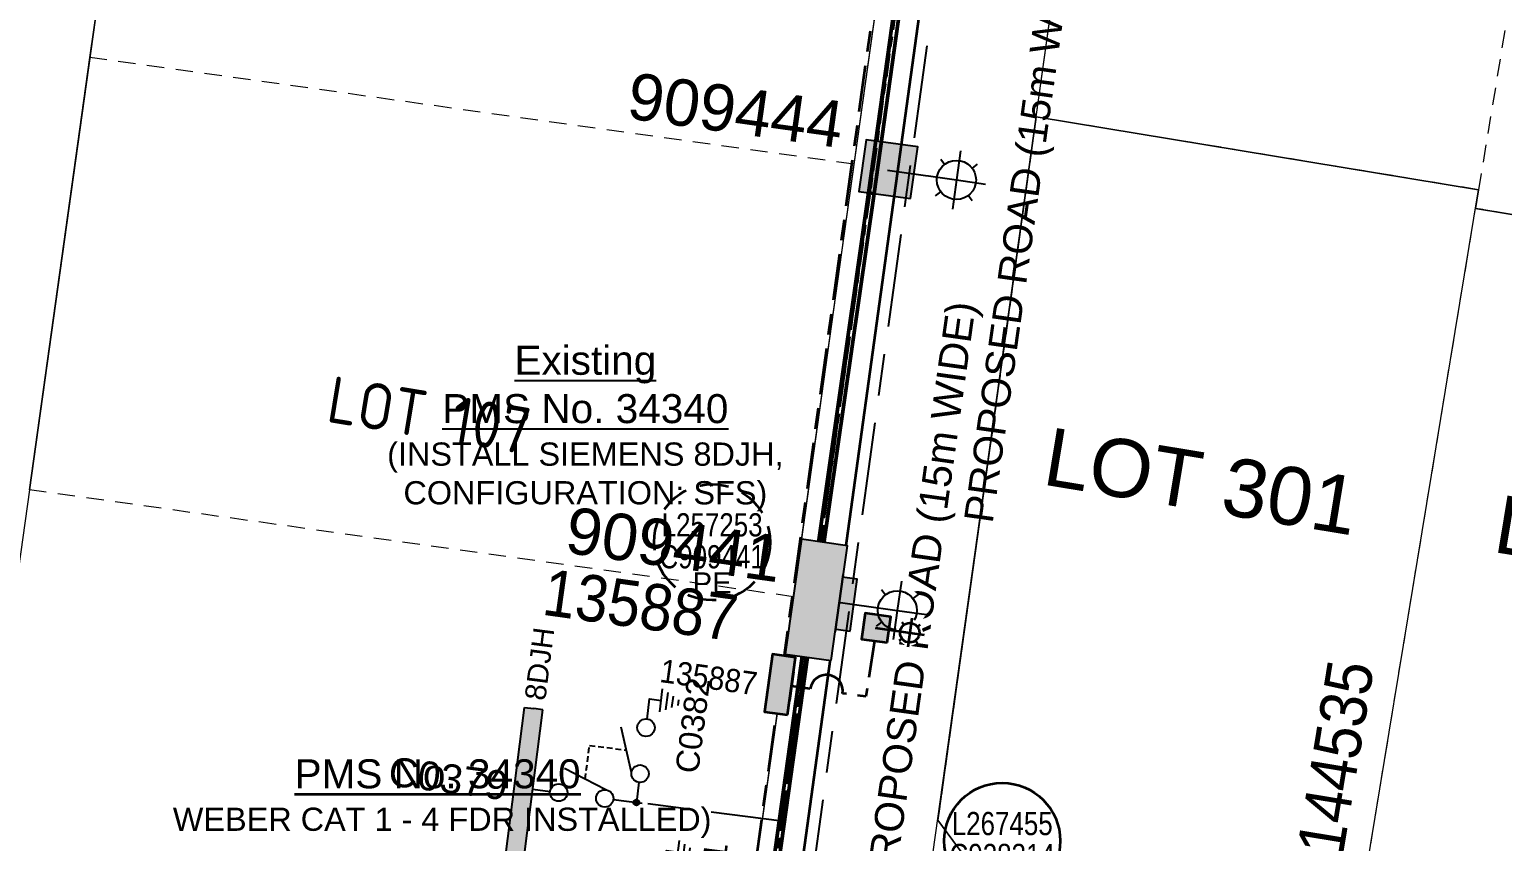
# Model space of a CAD drawing. Header units: metres. Extents: x 301573 to 309518, y 6281168 to 6284857.
# Drawn here: x 302722 to 302849, y 6282867.5 to 6282937.5 of the extents above; entities that cross this region are included whole.
import ezdxf
from ezdxf.enums import TextEntityAlignment as Align

# ---------------------------------------------------------------- set-up
doc = ezdxf.new("R2010")
doc.units = ezdxf.units.M
for name, pattern in [('Cable Exist UG', [8.2, 4, -1.2, 1.8, -1.2]), ('CENTERX2', [4, 2.5, -0.5, 0.5, -0.5]), ('Dash', [5, 3, -2]), ('DASHED', [0.75, 0.5, -0.25]), ('DOT', [6.35, 0, -6.35]), ('IE Trench LV', [5.5, 4, -1.5])]:
    doc.linetypes.add(name, pattern=pattern)
doc.layers.get('0').update_dxf_attribs({"color": 6})
doc.layers.add('_User Miscellaneous2', color=31, linetype='Continuous', lineweight=13, transparency=0.3)
doc.layers.add('_User Miscellaneous8', color=63, linetype='Continuous', lineweight=13, transparency=0.6)
for name, color, linetype, lineweight in [('_User_HV_Exist', 1, 'Continuous', 35), ('_User_LV_Exist', 5, 'Continuous', 35), ('_User_SL_Exist', 4, 'Continuous', 35), ('Cadastre Developer_SP_NEW', 70, 'Continuous', 15), ('Cadastre Land Parcels_SP_EXT', 95, 'Continuous', 15), ('Cadastre Roads_SP_NEW', 42, 'Continuous', 15)]:
    doc.layers.add(name, color=color, linetype=linetype, lineweight=lineweight)
for name, color, linetype in [('Equip_HV_NEW', 2, 'Continuous'), ('Equip_SP_SL_EXT', 7, 'Continuous'), ('Mains_HV_New_U72', 2, 'Cable x'), ('Notes', 7, 'Continuous'), ('Notes_HV_MISC', 1, 'Continuous'), ('SupportsUG_SP_LV_NEW', 2, 'Continuous'), ('SupportsUG_SP_LV_SL_NEW', 2, 'Continuous'), ('Trench_SP_NEW', 2, 'Continuous'), ('UG_Details_SP_MISC', 7, 'Continuous')]:
    doc.layers.add(name, color=color, linetype=linetype)
doc.styles.add('ARIAL', font='arial.ttf', dxfattribs={"height": 2})
doc.styles.add('DevPlan', font='isocp.shx', dxfattribs={"height": 2})
doc.styles.add('iecISOCP', font='isocp.shx')
doc.styles.add('ieISOCP', font='arial.ttf', dxfattribs={"height": 1.5})
doc.styles.add('SL_LABEL', font='arial.ttf', dxfattribs={"height": 2})
doc.styles.get("Standard").update_dxf_attribs({"font": 'arial.ttf'})
doc.styles.add('SWG_LABEL', font='arial.ttf')
doc.styles.add('SWITCH_LABEL', font='arial.ttf', dxfattribs={"height": 2})
doc.linetypes.add('Cable New UG', pattern='A,7,-0.25,["x",Standard,S=2,R=0,X=0.2,Y=-0.8],-2.1', length=9.35)
doc.linetypes.add('Cable x', pattern='A,5,-0.25,["x",Standard,S=2,R=0,X=0,Y=-0.8],-1.5', length=6.75)

# ---------------------------------------------------------------- blocks, each defined once
blk = doc.blocks.new('*U335')
at = {"width": 0.9}
blk.add_attdef('ASSET_NUM', text='', height=2, dxfattribs=at).set_placement((4, 2), align=Align.MIDDLE_LEFT)
for tag, p, flags in [('SUBURB', (-2, 0), 1), ('STREETNAME', (-1.8, 0), 9), ('PARENT', (-1.6, 0), 9), ('NOTES', (-1.4, 0), 9), ('LOCATION', (-1.2, 0), 9), ('LEGEND', (-1, 0), 9), ('USAGE', (-0.8, 0), 9), ('SUPPORT_TYPE', (-0.6, 0), 9), ('STATE', (-0.4, 0), 9), ('OWNED_BY', (-0.2, 0), 9)]:
    blk.add_attdef(tag, p, '', height=0.2, rotation=270, dxfattribs=dict(flags=flags))
blk.add_wipeout([(1, 2.5), (1, -2.5), (-1, -2.5), (-1, 2.5)])
at = {"layer": 'Notes'}
h = blk.add_hatch(color=256, dxfattribs=at)
h.dxf.hatch_style = 1
h.paths.add_polyline_path([(-1, 2.5), (-1, -1.25), (-1, 1.25), (-1, -2.5), (1, -2.5), (1, 2.5)])
blk.add_lwpolyline([(-1, 2.5), (-1, -1.25), (-1, 1.25), (-1, -2.5), (1, -2.5), (1, 2.5)], close=True)
blk = doc.blocks.new('*U268')
at = {"layer": 'Notes'}
h = blk.add_hatch(color=256, dxfattribs=at)
h.dxf.hatch_style = 1
h.paths.add_polyline_path([(-1.158, 1.14), (-1.158, -1.14), (1.122, -1.14), (1.122, 1.14)])
blk.add_lwpolyline([(-1.125, 1.125), (-1.125, -1.125), (1.125, -1.125), (1.125, 1.125)], close=True)
at = {"width": 0.9, "flags": 8}
blk.add_attdef('ASSET_NUM', text='', height=1.5, dxfattribs=at).set_placement((-40.278, 53.083), align=Align.MIDDLE_LEFT)
at = {"flags": 1}
blk.add_attdef('Z', (-45.041, 50.223), '', height=0.15, rotation=270, dxfattribs=at)
at = {"flags": 9}
for tag, p in [('NOTES', (-44.778, 50.223)), ('SUBURB', (-44.628, 50.223)), ('STREETNAME', (-44.478, 50.223)), ('LOCATION', (-44.328, 50.223)), ('LEGEND', (-44.178, 50.223)), ('USAGE', (-44.028, 50.223)), ('STATE', (-43.878, 50.223)), ('OWNED_BY', (-43.728, 50.223)), ('COLUMN_TYPE', (-43.578, 50.223)), ('STREET_CODE', (-43.428, 50.223)), ('STRUCTURE_PLANT_NUMBER', (-43.255, 50.223))]:
    blk.add_attdef(tag, text='', height=0.15, rotation=270, dxfattribs=at).set_placement(p, align=Align.MIDDLE_LEFT)
blk = doc.blocks.new('*U251')
for p, q in [((-1.6, 0), (-1.6, 39)), ((-1.6, 39), (-0.8, 39)), ((0, 39), (-0.8, 39)), ((0, 0), (0, 39)), ((-1.6, 0), (-0.8, 0)), ((0, 0), (-0.8, 0))]:
    blk.add_line(p, q)
at = {"style": 'ARIAL'}
blk.add_attdef('SWG_TYPE', text='', height=1.8, rotation=90, dxfattribs=at).set_placement((-0.8, 39.74), align=Align.MIDDLE_LEFT)
blk.add_attdef('SUB_TYPE', text='', height=1.8, rotation=90, dxfattribs=at).set_placement((-0.8, -0.76), align=Align.MIDDLE_RIGHT)
blk = doc.blocks.new('SWG_SIE_TRF_NOES_NEW')
at = {"linetype": 'Continuous'}
blk.add_line((6.25, 0.75), (2.49, 2.12), dxfattribs=at)
at = {"linetype": 'CENTERX2'}
for p, q in [((0, 0), (1.5, 0)), ((7, 0), (8.5, 0))]:
    blk.add_line(p, q, dxfattribs=at)
blk.add_line((14, 0), (18.5, 0))
at = {"linetype": 'DASHED'}
blk.add_lwpolyline([(4.37, 1.43), (4.37, 5.37), (11.75, 5.37)], dxfattribs=at)
blk.add_lwpolyline([(17.5, -0.75), (18.5, 0), (17.5, 0.75)])
for centre in [(2.25, 0), (6.25, 0)]:
    blk.add_circle(centre, 0.75)
at = {"flags": 1}
blk.add_attdef('Z', (0, 0), '', height=0.2, dxfattribs=at)
at = {"style": 'SWITCH_LABEL', "flags": 9}
blk.add_attdef('STREET_CODE', text='', height=0.2, dxfattribs=at).set_placement((0, -0.2), align=Align.MIDDLE_LEFT)
at = {"flags": 9}
for tag, p in [('ORIENTATION', (0, -0.4)), ('SUBURB', (0, -1)), ('STREETNAME', (0, -1.2)), ('PARENT', (0, -0.6)), ('USAGE', (0, -0.8)), ('LOCATION', (0, -1.4)), ('NOTES', (0, -1.6))]:
    blk.add_attdef(tag, text='', height=0.2, dxfattribs=at).set_placement(p, align=Align.MIDDLE_LEFT)
blk = doc.blocks.new('SWG_FUSE_NEW')
at = {"linetype": 'CENTERX2'}
for p, q in [((1.03, 0.7), (4.47, -0.7)), ((1.03, -0.7), (4.47, 0.7))]:
    blk.add_line(p, q, dxfattribs=at)
for centre in [(0.75, 0), (4.75, 0)]:
    blk.add_circle(centre, 0.75)
blk = doc.blocks.new('SWG_SIE_TRF_NEW')
at = {"linetype": 'CENTERX2'}
blk.add_blockref('SWG_SIE_TRF_NOES_NEW', (0, 0), dxfattribs=at)
at = {"linetype": 'CENTERX2', "rotation": 180}
blk.add_blockref('SWG_FUSE_NEW', (14, 0), dxfattribs=at)
blk.add_text('TRF', height=2.5, rotation=89.9826).set_placement((21.51, -0.05), align=Align.MIDDLE_CENTER)
blk = doc.blocks.new('SWG_SIE_SU_NEW')
at = {"linetype": 'CENTERX2'}
h = blk.add_hatch(color=256, dxfattribs=at)
h.dxf.hatch_style = 1
edge = h.paths.add_edge_path()
edge.add_arc((9, 0), 0.25, 0, 360)
at = {"linetype": 'Continuous'}
blk.add_line((6.25, 0.75), (2.49, 2.12), dxfattribs=at)
at = {"linetype": 'CENTERX2'}
for p, q in [((0, 0), (1.5, 0)), ((7, 0), (10, 0))]:
    blk.add_line(p, q, dxfattribs=at)
at = {"linetype": 'DASHED'}
blk.add_lwpolyline([(4.37, 1.43), (4.37, 4.37), (7.57, 4.37)], dxfattribs=at)
for centre in [(2.25, 0), (6.25, 0)]:
    blk.add_circle(centre, 0.75)
at = {"linetype": 'CENTERX2'}
blk.add_circle((9, 0), 0.25, dxfattribs=at)
at = {"flags": 8}
blk.add_attdef('ASSET_NUM', text='', height=2, rotation=180, dxfattribs=at).set_placement((-3, 0.01), align=Align.MIDDLE_LEFT)
at = {"flags": 1}
blk.add_attdef('Z', (0, 0), '', height=0.2, dxfattribs=at)
at = {"style": 'SWITCH_LABEL', "flags": 9}
blk.add_attdef('STREET_CODE', text='', height=0.2, dxfattribs=at).set_placement((0, 0), align=Align.MIDDLE_LEFT)
at = {"flags": 9}
for tag, p in [('ORIENTATION', (0, -0.2)), ('SUBURB', (0, -0.8)), ('STREETNAME', (0, -1)), ('PARENT', (0, -0.4)), ('USAGE', (0, -0.6)), ('LOCATION', (0, -1.2)), ('OPERATED_BY', (-0.01, -1.81)), ('OWNED_BY', (-0.01, -1.59)), ('MAINTAINED_BY', (-0.02, -2.01)), ('NOTES', (0, -1.4))]:
    blk.add_attdef(tag, text='', height=0.2, dxfattribs=at).set_placement(p, align=Align.MIDDLE_LEFT)
blk = doc.blocks.new('SWG_SIE_ES_NEW')
for p, q in [((2.5, 0.75), (6.26, 2.12)), ((8, -1), (10, -1)), ((8.25, -1.5), (9.75, -1.5)), ((8.5, -2), (9.5, -2)), ((8.75, -2.5), (9.25, -2.5))]:
    blk.add_line(p, q)
blk.add_lwpolyline([(1.75, 0), (0, 0)])
at = {"flags": 128}
blk.add_lwpolyline([(7.25, 0), (9, 0), (9, -1)], dxfattribs=at)
for centre in [(2.5, 0), (6.5, 0)]:
    blk.add_circle(centre, 0.75)
at = {"flags": 1}
blk.add_attdef('Z', (0.12, -0.01), '', height=0.2, dxfattribs=at)
at = {"style": 'SWITCH_LABEL', "flags": 9}
blk.add_attdef('STREET_CODE', text='', height=0.2, dxfattribs=at).set_placement((0.12, -0.21), align=Align.MIDDLE_LEFT)
at = {"flags": 9}
for tag, p in [('ORIENTATION', (0.12, -0.41)), ('SUBURB', (0.12, -1.01)), ('STREETNAME', (0.12, -1.21)), ('PARENT', (0.12, -0.61)), ('USAGE', (0.12, -0.81)), ('OWNED_BY', (0.11, -1.82)), ('OPERATED_BY', (0.1, -2.05)), ('MAINTAINED_BY', (0.1, -2.25)), ('LOCATION', (0.12, -1.41)), ('NOTES', (0.12, -1.61))]:
    blk.add_attdef(tag, text='', height=0.2, dxfattribs=at).set_placement(p, align=Align.MIDDLE_LEFT)
at = {"style": 'ARIAL', "width": 0.9, "flags": 8}
blk.add_attdef('ASSET_NUM', text='', height=2, dxfattribs=at).set_placement((5.75, -4), align=Align.MIDDLE_CENTER)
blk = doc.blocks.new('FAULT_INDIC_SE')
blk.add_circle((0, 0), 2)
at = {"insert": (-1.15, 1), "char_height": 2, "width": 2.7042, "attachment_point": 1, "style": 'iecISOCP'}
blk.add_mtext('FR', dxfattribs=at)
blk = doc.blocks.new('8DJ20_2_Feeder')
at = {"linetype": 'Dash', "lineweight": 50, "transparency": 33554559}
h = blk.add_hatch(color=256, dxfattribs=at)
h.dxf.hatch_style = 1
h.paths.add_polyline_path([(43.18, 21.43), (4.18, 21.43), (4.18, 19.83), (43.18, 19.83)])
at = {"layer": 'Equip_HV_NEW'}
ref = blk.add_blockref('SWG_SIE_SU_NEW', (8.29, 19.83), dxfattribs=dict(at, rotation=270))
ref.add_attrib('ASSET_NUM', 'C0377', dxfattribs={"layer": '0', "height": 2.5, "rotation": 89.9544, "style": 'SWG_LABEL', "text_generation_flag": 6}).set_placement((8.3, 32.53), align=Align.MIDDLE_LEFT)
at = {"layer": 'Equip_HV_NEW', "linetype": 'CENTERX2'}
ref = blk.add_blockref('SWG_SIE_TRF_NEW', (22.74, 21.03), dxfattribs=dict(at, rotation=270))
ref.add_attrib('ASSET_NUM', 'C0378', dxfattribs={"layer": '0', "height": 2.5, "rotation": 89.9544, "style": 'SWG_LABEL', "text_generation_flag": 6}).set_placement((22.78, 32.6), align=Align.MIDDLE_LEFT)
at = {"layer": 'Equip_HV_NEW'}
ref = blk.add_blockref('SWG_SIE_SU_NEW', (36.27, 19.83), dxfattribs=dict(at, rotation=270))
ref.add_attrib('ASSET_NUM', 'C0379', dxfattribs={"layer": '0', "height": 2.5, "rotation": 89.9544, "style": 'SWG_LABEL', "text_generation_flag": 6}).set_placement((36.27, 32.32), align=Align.MIDDLE_LEFT)
at = {"layer": 'Equip_HV_NEW', "rotation": 270}
blk.add_blockref('*U251', (4.18, 19.83), dxfattribs=at).add_auto_attribs({'SUB_TYPE': 'PS', 'SWG_TYPE': '8DJH'})
at = {"layer": 'Equip_HV_NEW', "linetype": 'CENTERX2'}
blk.add_blockref('FAULT_INDIC_SE', (4.28, 14.03), dxfattribs=at)
at = {"layer": 'Equip_HV_NEW'}
ref = blk.add_blockref('SWG_SIE_ES_NEW', (8.29, 10.83), dxfattribs=at)
ref.add_attrib('ASSET_NUM', 'C0380', dxfattribs={"layer": '0', "height": 2, "style": 'ARIAL'}).set_placement((19.82, 6.53), align=Align.MIDDLE_RIGHT)
ref = blk.add_blockref('SWG_SIE_ES_NEW', (36.27, 10.83), dxfattribs=at)
ref.add_attrib('ASSET_NUM', 'C0382', dxfattribs={"layer": '0', "height": 2, "style": 'ARIAL'}).set_placement((47.58, 6.86), align=Align.MIDDLE_RIGHT)
ref = blk.add_blockref('SWG_SIE_ES_NEW', (23.49, 7.73), dxfattribs=at)
ref.add_attrib('ASSET_NUM', 'C0381', dxfattribs={"layer": '0', "height": 2, "style": 'ARIAL'}).set_placement((33.71, 3.55), align=Align.MIDDLE_RIGHT)
blk = doc.blocks.new('*U253')
at = {"linetype": 'DASHED', "ltscale": 5}
blk.add_circle((0, 0), 5, dxfattribs=at)
at = {"insert": (0, -2.6), "char_height": 1.8, "attachment_point": 2}
blk.add_mtext('PE', dxfattribs=at)
at = {"width": 0.8}
blk.add_attdef('SNUMBER', text='', height=1.8, dxfattribs=at).set_placement((0, 0.5), align=Align.CENTER)
at = {"flags": 1}
blk.add_attdef('Z', (0, 0), '', height=0.2, dxfattribs=at)
at = {"width": 0.8}
blk.add_attdef('CNUMBER', text='', height=1.8, dxfattribs=at).set_placement((0, -0.25), align=Align.TOP_CENTER)
blk = doc.blocks.new('*U266')
at = {"layer": 'Notes'}
h = blk.add_hatch(color=256, dxfattribs=at)
h.dxf.hatch_style = 1
h.paths.add_polyline_path([(-1.158, 1.14), (-1.158, -1.14), (1.122, -1.14), (1.122, 1.14)])
blk.add_lwpolyline([(-1.125, 1.125), (-1.125, -1.125), (1.125, -1.125), (1.125, 1.125)], close=True)
at = {"width": 0.9, "flags": 8}
blk.add_attdef('ASSET_NUM', text='', height=1.5, dxfattribs=at).set_placement((4, -0.676), align=Align.MIDDLE_LEFT)
at = {"flags": 1}
blk.add_attdef('Z', (-0.763, -3.536), '', height=0.15, rotation=270, dxfattribs=at)
at = {"flags": 9}
for tag, p in [('NOTES', (-0.5, -3.536)), ('SUBURB', (-0.35, -3.536)), ('STREETNAME', (-0.2, -3.536)), ('LOCATION', (-0.05, -3.536)), ('LEGEND', (0.1, -3.536)), ('USAGE', (0.25, -3.536)), ('STATE', (0.4, -3.536)), ('OWNED_BY', (0.55, -3.536)), ('COLUMN_TYPE', (0.7, -3.536)), ('STREET_CODE', (0.85, -3.536)), ('STRUCTURE_PLANT_NUMBER', (1.023, -3.536))]:
    blk.add_attdef(tag, text='', height=0.15, rotation=270, dxfattribs=at).set_placement(p, align=Align.MIDDLE_LEFT)
blk = doc.blocks.new('*U247')
at = {"flags": 9}
for tag, p in [('LRATECODE', (-7.4, 0)), ('LOUTREACHVOCAB', (-7.2, 0)), ('LOUTREACH', (-7, 0)), ('LANTNUMBER', (-6.6, 0)), ('LNEW', (-6.4, 0)), ('LMASTVOCAB', (-6.2, 0)), ('LMAST', (-6, 0)), ('LLAMPVOCAB', (-5.8, 0)), ('LLAMP', (-5.6, 0)), ('LEXIST', (-5.4, 0)), ('LCHARGE3PERCENT', (-5.2, 0)), ('LCHARGE3', (-5, 0)), ('LCHARGE2PERCENT', (-4.8, 0)), ('LCHARGE2', (-4.6, 0)), ('LCHARGE1PERCENT', (-4.4, 0)), ('LCHARGE1', (-4.2, 0)), ('LCATEGORY', (-4, 0)), ('LBRACKETVOCAB', (-3.8, 0)), ('LBRACKET', (-3.6, 0)), ('LKINGHEIGHT', (-3.4, 0)), ('CREPLACE', (-3.2, 0)), ('CREMOVE', (-3, 0)), ('CNUMBER', (-2.8, 0)), ('CNEW', (-2.6, 0)), ('CEXIST', (-2.4, 0)), ('USAGE', (-2.2, 0)), ('STATE', (-2, 0)), ('OWNED_BY', (-1.8, 0)), ('ORIENTATION', (-1.6, 0)), ('OPERATING_VOLTAGE', (-1.4, 0)), ('NO_PHASES', (-1.2, 0)), ('LANTERN_TYPE', (-1, 0)), ('LANTERN_PURPOSE', (-0.8, 0)), ('CONTROL_TYPE', (-0.6, 0)), ('CONSTRUCTED_VOLTAGE', (-0.4, 0))]:
    blk.add_attdef(tag, text='', height=0.001, rotation=270, dxfattribs=at).set_placement(p, align=Align.MIDDLE_LEFT)
at = {"style": 'SL_LABEL', "flags": 9}
blk.add_attdef('STREET_CODE', text='', height=0.001, rotation=270, dxfattribs=at).set_placement((0.001, 0), align=Align.MIDDLE_LEFT)
at = {"flags": 1}
blk.add_attdef('Z', (0, 0), '', height=0.001, rotation=270, dxfattribs=at)
at = {"width": 0.9}
blk.add_attdef('LNUMBER', text='', height=1, dxfattribs=at).set_placement((7, -1), align=Align.MIDDLE_LEFT)
at = {"flags": 9}
for tag, p in [('LREMOVE', (0, -7.6)), ('LREPLACE', (0, -7.8)), ('LTYPE', (0, -8)), ('LTYPEVOCAB', (0, -8.2)), ('LEGEND', (0, -8.4)), ('SUBURB', (0, -8.6)), ('STREETNAME', (0, -8.8)), ('LOCATION', (0, -9)), ('NOTES', (0, -9.2)), ('MAINTAINED_BY', (0, -9.863))]:
    blk.add_attdef(tag, text='', height=0.001, dxfattribs=at).set_placement(p, align=Align.MIDDLE_LEFT)
blk.add_attdef('OPERATED_BY', (0, -9.607), '', height=0.001, dxfattribs=at)
blk.add_wipeout([(-0.532, 9.244), (-1.3, 8.28), (-2.437, 7.806), (-3.4, 8.574), (-3.874, 9.711), (-3.107, 10.675), (-1.969, 11.149), (-1.006, 10.381)])
for p, q in [((-1.969, 11.149), (-2.203, 9.478)), ((-3.107, 10.675), (-2.881, 10.376)), ((-1.006, 10.381), (-1.305, 10.155)), ((-6.165, 10.032), (-2.203, 9.478)), ((-2.203, 9.478), (-2.437, 7.806)), ((-2.203, 9.478), (-0.532, 9.244)), ((-3.4, 8.574), (-3.101, 8.8)), ((-1.3, 8.28), (-1.525, 8.58))]:
    blk.add_line(p, q)
blk.add_circle((-2.203, 9.478), 1.125)
blk = doc.blocks.new('*U340')
at = {"width": 0.9}
blk.add_attdef('ASSET_NUM', text='', height=2, dxfattribs=at).set_placement((4.618, 0.5), align=Align.MIDDLE_LEFT)
for tag, p, flags in [('SUBURB', (-1.382, -1.5), 1), ('STREETNAME', (-1.182, -1.5), 9), ('PARENT', (-0.982, -1.5), 9), ('NOTES', (-0.782, -1.5), 9), ('LOCATION', (-0.582, -1.5), 9), ('LEGEND', (-0.382, -1.5), 9), ('USAGE', (-0.182, -1.5), 9), ('SUPPORT_TYPE', (0.018, -1.5), 9), ('STATE', (0.218, -1.5), 9), ('OWNED_BY', (0.418, -1.5), 9)]:
    blk.add_attdef(tag, p, '', height=0.2, rotation=270, dxfattribs=dict(flags=flags))
blk.add_wipeout([(2.5, -1), (-2.5, -1), (-2.5, 1), (2.5, 1)])
blk.add_lwpolyline([(2.5, 1), (-1.25, 1), (1.25, 1), (-2.5, 1), (-2.5, -1), (2.5, -1)], close=True)
blk = doc.blocks.new('*U273')
at = {"flags": 9}
for tag, p in [('LRATECODE', (-7.4, 0)), ('LOUTREACHVOCAB', (-7.2, 0)), ('LOUTREACH', (-7, 0)), ('OWNED_BY', (-1.8, 0)), ('ORIENTATION', (-1.6, 0)), ('OPERATING_VOLTAGE', (-1.4, 0)), ('NO_PHASES', (-1.2, 0)), ('LANTERN_TYPE', (-1, 0)), ('LANTERN_PURPOSE', (-0.8, 0)), ('CONTROL_TYPE', (-0.6, 0)), ('CONSTRUCTED_VOLTAGE', (-0.4, 0))]:
    blk.add_attdef(tag, text='', height=0.001, rotation=270, dxfattribs=at).set_placement(p, align=Align.MIDDLE_LEFT)
at = {"style": 'SL_LABEL', "flags": 9}
blk.add_attdef('STREET_CODE', text='', height=0.001, rotation=270, dxfattribs=at).set_placement((0, 0), align=Align.MIDDLE_LEFT)
at = {"flags": 1}
blk.add_attdef('Z', (0, 0), '', height=0.001, rotation=270, dxfattribs=at)
at = {"width": 0.9}
blk.add_attdef('LNUMBER', text='', height=1, dxfattribs=at).set_placement((7, -1), align=Align.MIDDLE_LEFT)
at = {"flags": 9}
for tag, p in [('LREMOVE', (0, -7.6)), ('LREPLACE', (0, -7.8)), ('LTYPE', (0, -8)), ('LTYPEVOCAB', (0, -8.2)), ('LEGEND', (0, -8.4)), ('SUBURB', (0, -8.6)), ('STREETNAME', (0, -8.8)), ('LOCATION', (0, -9)), ('NOTES', (0, -9.2)), ('MAINTAINED_BY', (0, -9.86))]:
    blk.add_attdef(tag, text='', height=0.001, dxfattribs=at).set_placement(p, align=Align.MIDDLE_LEFT)
blk.add_attdef('OPERATED_BY', (0, -9.61), '', height=0.001, dxfattribs=at)
blk.add_wipeout([(-2.69, 1.96), (-3.46, 1), (-4.6, 0.52), (-5.56, 1.29), (-6.04, 2.43), (-5.27, 3.39), (-4.13, 3.86), (-3.17, 3.1)])
for p, q in [((-5.27, 3.39), (-5.04, 3.09)), ((-4.13, 3.86), (-4.36, 2.19)), ((-8.33, 2.75), (-4.36, 2.19)), ((-4.36, 2.19), (-4.6, 0.52)), ((-4.36, 2.19), (-2.69, 1.96)), ((-3.17, 3.1), (-3.47, 2.87)), ((-5.56, 1.29), (-5.26, 1.51)), ((-3.46, 1), (-3.69, 1.29))]:
    blk.add_line(p, q)
blk.add_circle((-4.36, 2.19), 1.12)
for tag, p in [('LANTNUMBER', (-6.6, 0)), ('LNEW', (-6.4, 0)), ('LMASTVOCAB', (-6.2, 0)), ('LMAST', (-6, 0)), ('LLAMPVOCAB', (-5.8, 0)), ('LLAMP', (-5.6, 0)), ('LEXIST', (-5.4, 0)), ('LCHARGE3PERCENT', (-5.2, 0)), ('LCHARGE3', (-5, 0)), ('LCHARGE2PERCENT', (-4.8, 0)), ('LCHARGE2', (-4.6, 0)), ('LCHARGE1PERCENT', (-4.4, 0)), ('LCHARGE1', (-4.2, 0)), ('LCATEGORY', (-4, 0)), ('LBRACKETVOCAB', (-3.8, 0)), ('LBRACKET', (-3.6, 0)), ('LKINGHEIGHT', (-3.4, 0)), ('CREPLACE', (-3.2, 0)), ('CREMOVE', (-3, 0)), ('CNUMBER', (-2.8, 0)), ('CNEW', (-2.6, 0)), ('CEXIST', (-2.4, 0)), ('USAGE', (-2.2, 0)), ('STATE', (-2, 0))]:
    blk.add_attdef(tag, text='', height=0.001, rotation=270, dxfattribs=at).set_placement(p, align=Align.MIDDLE_LEFT)
blk = doc.blocks.new('*U190')
at = {"ltscale": 0.1}
blk.add_circle((0, 0), 5, dxfattribs=at)
at = {"insert": (0, -2.6), "char_height": 1.8, "attachment_point": 2}
blk.add_mtext('PE', dxfattribs=at)
at = {"width": 0.8}
blk.add_attdef('SNUMBER', text='', height=1.8, dxfattribs=at).set_placement((0, 0.5), align=Align.CENTER)
at = {"flags": 1}
blk.add_attdef('Z', (0, 0), '', height=0.2, dxfattribs=at)
at = {"width": 0.8}
blk.add_attdef('CNUMBER', text='', height=1.8, dxfattribs=at).set_placement((0, -0.25), align=Align.TOP_CENTER)

msp = doc.modelspace()

# ---------------------------------------------------------------- hatches: boundary and pattern name
at = {"layer": '_User Miscellaneous8', "transparency": 33554559}
h = msp.add_hatch(dxfattribs=at)
h.set_pattern_fill('ANSI37', color=21, scale=3, angle=90)
edge = h.paths.add_edge_path()
edge.add_line((303004.419, 6282814.411), (302971.011, 6282819.925))
edge.add_line((302971.011, 6282819.925), (302937.411, 6282825.399))
edge.add_line((302937.411, 6282825.399), (302925.377, 6282752.88))
edge.add_line((302925.377, 6282752.88), (302891.964, 6282758.425))
edge.add_line((302891.964, 6282758.425), (302903.876, 6282830.974))
edge.add_line((302903.876, 6282830.974), (302897.94, 6282831.952))
edge.add_line((302897.94, 6282831.952), (302886.25, 6282759.395))
edge.add_line((302886.25, 6282759.395), (302849.41, 6282765.331))
edge.add_line((302849.41, 6282765.331), (302841.888, 6282719.958))
edge.add_line((302841.888, 6282719.958), (302780.565, 6282728.671))
edge.add_line((302780.565, 6282728.671), (302773.622, 6282679.138))
edge.add_line((302773.622, 6282679.138), (302772.792, 6282673.218))
edge.add_line((302772.792, 6282673.218), (302771.742, 6282668.599))
edge.add_arc((302664.902, 6282695.235), 110.11, 333.60916, 346.00138, ccw=False)
edge.add_line((302763.537, 6282646.291), (302743.075, 6282605.049))
edge.add_line((302743.075, 6282605.049), (302857.511, 6282580.729))
edge.add_line((302857.511, 6282580.729), (302875.842, 6282572.73))
edge.add_line((302875.842, 6282572.73), (302906.323, 6282642.243))
edge.add_line((302906.323, 6282642.243), (303014.756, 6282735.002))
edge.add_line((303014.756, 6282735.002), (303053.69, 6282781.079))
edge.add_line((303053.69, 6282781.079), (303142.689, 6282923.304))
edge.add_line((303142.689, 6282923.304), (303148.902, 6282933.21))
edge.add_line((303148.902, 6282933.21), (303050.103, 6282926.915))
edge.add_line((303050.103, 6282926.915), (303051.904, 6282863.108))
edge.add_line((303051.904, 6282863.108), (303045.007, 6282813.804))
edge.add_line((303045.007, 6282813.804), (303038.256, 6282808.837))
edge.add_line((303038.256, 6282808.837), (303004.419, 6282814.411))

# ---------------------------------------------------------------- linework, layer by layer
at = {"layer": '_User Miscellaneous2', "linetype": 'Dash', "ltscale": 0.5}
for p, q in [((302857.275, 6282986.699), (302846.887, 6282923.639)), ((302793.057, 6282925.831), (302727.238, 6282935.038)), ((302808.775, 6282929.917), (302800.298, 6282869.317)), ((302846.887, 6282923.638), (302808.775, 6282929.917)), ((302835.969, 6282857.362), (302846.622, 6282922.03)), ((302884.265, 6282915.83), (302846.622, 6282922.031)), ((302787.844, 6282888.564), (302722.025, 6282897.771))]:
    msp.add_line(p, q, dxfattribs=at)
at = {"layer": '_User_LV_Exist', "linetype": 'Cable New UG', "flags": 128}
msp.add_lwpolyline([(302833.095, 6282855.782), (302788.121, 6282861.987), (302806.559, 6282995.625), (302812.908, 6283003.963), (302813.311, 6283003.897)], dxfattribs=at)
at = {"layer": '_User_LV_Exist', "linetype": 'Cable Exist UG', "flags": 128}
msp.add_lwpolyline([(302782.342, 6282849.156), (302796.652, 6282953.062)], dxfattribs=at)
at = {"layer": '_User_SL_Exist', "linetype": 'Cable Exist UG', "ltscale": 0.8, "flags": 128}
for points in [[(302794.83, 6282884.762), (302794.092, 6282879.952), (302792.092, 6282880.231)], [(302789.302, 6282880.622), (302787.695, 6282880.846)]]:
    msp.add_lwpolyline(points, dxfattribs=at)
at = {"layer": '_User_SL_Exist'}
msp.add_arc((302790.697, 6282880.426), 1.409, 352.0606, 172.01322, dxfattribs=at)
at = {"layer": 'Cadastre Developer_SP_NEW'}
for p, q in [((302808.775, 6282929.917), (302816.8, 6282987.287)), ((302727.238, 6282935.038), (302733.144, 6282977.257)), ((302798.963, 6282968.05), (302793.057, 6282925.831)), ((302722.025, 6282897.771), (302727.238, 6282935.038)), ((302846.887, 6282923.639), (302808.775, 6282929.917)), ((302793.057, 6282925.831), (302787.844, 6282888.564)), ((302835.969, 6282857.362), (302846.887, 6282923.638)), ((302997.193, 6282897.227), (302846.622, 6282922.03)), ((302787.844, 6282888.564), (302782.631, 6282851.296))]:
    msp.add_line(p, q, dxfattribs=at)
at = {"layer": 'Cadastre Land Parcels_SP_EXT', "linetype": 'Continuous'}
msp.add_lwpolyline([(302547.025, 6282567.991), (302552.664, 6282563.899), (302598.109, 6282861.655), (302714.466, 6282843.734), (302748.473, 6283086.843), (302705.1, 6283093.806), (302639.031, 6283174.338), (302547.025, 6282567.991)], close=True, dxfattribs=at)
at = {"layer": 'Cadastre Roads_SP_NEW', "linetype": 'Continuous', "flags": 128}
for points in [[(302763.537, 6282646.291, 0.064991), (302772.799, 6282673.266), (302808.775, 6282929.917), (302816.8, 6282987.287)], [(302797.209, 6282955.512), (302791.996, 6282918.245), (302786.783, 6282880.978), (302781.57, 6282843.711), (302776.358, 6282806.454), (302771.151, 6282769.226), (302765.954, 6282732.078), (302760.77, 6282695.019), (302758.845, 6282681.254, -0.0805643), (302750.099, 6282652.958)]]:
    msp.add_lwpolyline(points, format="xyb", dxfattribs=at)
msp.add_lwpolyline([(302796.557, 6282842.573), (302803.308, 6282847.54), (303038.256, 6282808.837), (303045.007, 6282813.804), (303047.138, 6282829.038), (303032.281, 6282831.103), (303025.529, 6282826.136), (302805.387, 6282862.4), (302800.298, 6282869.317)], dxfattribs=at)
at = {"layer": 'Mains_HV_New_U72', "linetype": 'Cable Exist UG', "ltscale": 2, "flags": 128}
for points in [[(302840.224, 6283016.878), (302838.024, 6283003.525), (302811.544, 6283007.887), (302804.769, 6282997.3), (302786.856, 6282869.228), (302775.312, 6282870.705)], [(302840.475, 6282999.905), (302812.984, 6283004.434), (302807.628, 6282996.063), (302786.246, 6282841.093), (302771.761, 6282842.946)]]:
    msp.add_lwpolyline(points, dxfattribs=at)
at = {"layer": 'Trench_SP_NEW', "linetype": 'Cable Exist UG', "ltscale": 0.5, "flags": 128}
msp.add_lwpolyline([(302783.899, 6282848.09), (302805.823, 6283003.948), (302811.522, 6283007.715), (302853.684, 6283000.77), (303046.925, 6282968.633), (303050.201, 6282863.203), (303046.583, 6282837.338), (303048.2, 6282836.629)], dxfattribs=at)
at = {"layer": 'UG_Details_SP_MISC', "lineweight": 50}
for p, q in [((302794.33, 6282923.382), (302794.568, 6282923.348)), ((302794.806, 6282923.314), (302794.568, 6282923.348)), ((302789.073, 6282883.343), (302788.835, 6282883.376))]:
    msp.add_line(p, q, dxfattribs=at)

# ---------------------------------------------------------------- block references
at = {"layer": '_User_HV_Exist', "linetype": 'CENTERX2', "rotation": 82.70934922691721}
msp.add_blockref('8DJ20_2_Feeder', (302780.463, 6282833.48), dxfattribs=at)
at = {"layer": '_User_SL_Exist', "linetype": 'DOT', "ltscale": 10}
ref = msp.add_blockref('*U253', (302780.847, 6282893.259), dxfattribs=at)
ref.add_attrib('SNUMBER', 'L257253', dxfattribs={"layer": '0', "ltscale": 10, "height": 2, "width": 0.8}).set_placement((302780.847, 6282893.759), align=Align.CENTER)
ref.add_attrib('CNUMBER', 'C909441', dxfattribs={"ltscale": 10, "height": 2, "width": 0.8}).set_placement((302780.847, 6282893.009), align=Align.TOP_CENTER)
ref = msp.add_blockref('*U190', (302805.844, 6282867.515), dxfattribs=at)
ref.add_attrib('SNUMBER', 'L267455', dxfattribs={"layer": '0', "ltscale": 10, "height": 2, "width": 0.8}).set_placement((302805.844, 6282868.015), align=Align.CENTER)
ref.add_attrib('CNUMBER', 'C928314', dxfattribs={"ltscale": 10, "height": 2, "width": 0.8}).set_placement((302805.844, 6282867.265), align=Align.TOP_CENTER)

# ---------------------------------------------------------------- texts
at = {"layer": '_User Miscellaneous2', "insert": (302756.48, 6282904.215), "char_height": 4, "attachment_point": 5, "rotation": 350.64566, "style": 'DevPlan'}
msp.add_mtext('LOT 107', dxfattribs=at)
at = {"layer": '_User_LV_Exist', "linetype": 'IE Trench LV', "insert": (302802.535, 6282895.17), "char_height": 2.5, "attachment_point": 1, "rotation": 82.02828, "style": 'ieISOCP'}
msp.add_mtext_dynamic_manual_height_columns('PROPOSED ROAD (15m WIDE)', width=55.26641, gutter_width=7.5, heights=[0], dxfattribs=at)
at = {"layer": '_User_LV_Exist', "insert": (302757.195, 6282871.168), "char_height": 3, "attachment_point": 5}
msp.add_mtext('{\\H0.83333x;\\LPMS No. 34340\\l\\P\\H0.8x; WEBER CAT 1 - 4 FDR INSTALLED)}', dxfattribs=at)
at = {"layer": 'Notes_HV_MISC', "linetype": 'IE Trench LV', "insert": (302794.032, 6282863.618), "char_height": 2.5, "attachment_point": 1, "rotation": 82.02828, "style": 'ieISOCP'}
msp.add_mtext_dynamic_manual_height_columns('PROPOSED ROAD (15m WIDE)', width=55.26641, gutter_width=7.5, heights=[0], dxfattribs=at)
at = {"layer": 'Notes_HV_MISC', "insert": (302769.924, 6282903.057), "char_height": 3, "attachment_point": 5}
msp.add_mtext('{\\H0.83333x;\\LExisting\\PPMS No. 34340\\l\\P\\H0.8x;(INSTALL SIEMENS 8DJH, \\PCONFIGURATION: SFS)}', dxfattribs=at)

# ---------------------------------------------------------------- next in the draw order: block references
at = {"layer": '_User_LV_Exist'}
ref = msp.add_blockref('*U335', (302786.704, 6282880.985), dxfattribs=dict(at, rotation=172.0369112869537))
ref.add_attrib('ASSET_NUM', '135887', dxfattribs={"layer": '0', "height": 2, "rotation": 172.03691, "text_generation_flag": 6, "width": 0.9}).set_placement((302784.706, 6282881.05), align=Align.MIDDLE_RIGHT)
at = {"layer": 'Equip_SP_SL_EXT', "linetype": 'Dash', "lineweight": 50, "xscale": 1.5, "yscale": 1.5, "zscale": 1.5}
for p in [(302805.203, 6282910.267), (302800.109, 6282873.173)]:
    msp.add_blockref('*U247', p, dxfattribs=at)
at = {"layer": 'SupportsUG_SP_LV_NEW'}
ref = msp.add_blockref('*U340', (302835.644, 6282855.388), dxfattribs=dict(at, xscale=1.999999999999999, yscale=1.999999999999999, zscale=1.999999999999999, rotation=170.6456595151253))
ref.add_attrib('ASSET_NUM', 'S144535', dxfattribs={"layer": '0', "height": 4, "rotation": 260.64567, "text_generation_flag": 6, "width": 0.9}).set_placement((302835.93, 6282882.974), align=Align.MIDDLE_RIGHT)

# ---------------------------------------------------------------- next in the draw order: linework, layer by layer
at = {"layer": '_User Miscellaneous8', "flags": 128}
msp.add_lwpolyline([(302800.298, 6282869.317), (302808.775, 6282929.917), (302846.887, 6282923.638), (302846.622, 6282922.031), (302997.193, 6282897.227), (302995.808, 6282888.636)], dxfattribs=at)
msp.add_lwpolyline([(302800.298, 6282869.317), (302805.387, 6282862.4), (303025.529, 6282826.136), (303032.281, 6282831.103), (303036.875, 6282863.941), (303036.366, 6282881.954), (302995.808, 6282888.636), (302997.195, 6282897.239), (302846.622, 6282922.03), (302846.887, 6282923.638), (302808.775, 6282929.917)], close=True, dxfattribs=at)
at = {"layer": 'UG_Details_SP_MISC', "lineweight": 50}
for p, q in [((302794.33, 6282923.382), (302799.85, 6282962.843)), ((302794.806, 6282923.314), (302800.326, 6282962.777)), ((302788.597, 6282883.41), (302794.33, 6282923.382)), ((302789.073, 6282883.343), (302794.806, 6282923.314)), ((302782.734, 6282841.492), (302788.597, 6282883.41)), ((302783.209, 6282841.426), (302789.073, 6282883.343)), ((302788.597, 6282883.41), (302788.835, 6282883.376))]:
    msp.add_line(p, q, dxfattribs=at)

# ---------------------------------------------------------------- next in the draw order: block references
at = {"layer": 'SupportsUG_SP_LV_SL_NEW'}
ref = msp.add_blockref('*U268', (302796.029, 6282925.416), dxfattribs=dict(at, xscale=1.999999999999999, yscale=1.999999999999999, zscale=1.999999999999999, rotation=172.0369113195935))
ref.add_attrib('ASSET_NUM', '909444', dxfattribs={"layer": '0', "height": 4, "rotation": 352.03788}).set_placement((302773.646, 6282931.796), align=Align.MIDDLE_LEFT)
ref = msp.add_blockref('*U266', (302790.815, 6282888.148), dxfattribs=dict(at, xscale=1.999999999999999, yscale=1.999999999999999, zscale=1.999999999999999, rotation=172.0369113216731))
ref.add_attrib('ASSET_NUM', '909441', dxfattribs={"layer": '0', "height": 4, "rotation": 352.03691}).set_placement((302768.318, 6282894.366), align=Align.MIDDLE_LEFT)

# ---------------------------------------------------------------- next in the draw order: block references
at = {"layer": '_User_LV_Exist', "linetype": 'Cable New UG', "lineweight": 50, "xscale": 0.75, "yscale": 0.75, "zscale": 0.75}
msp.add_blockref('*U273', (302801.148, 6282883.821), dxfattribs=at)
at = {"layer": 'SupportsUG_SP_LV_NEW'}
ref = msp.add_blockref('*U335', (302789.825, 6282888.287), dxfattribs=dict(at, xscale=2, yscale=2, zscale=2, rotation=172.0369112869537))
ref.add_attrib('ASSET_NUM', '135887', dxfattribs={"layer": '0', "height": 4, "rotation": 352.03695, "width": 0.9}).set_placement((302766.37, 6282889.012), align=Align.MIDDLE_LEFT)

# ---------------------------------------------------------------- next in the draw order: texts
at = {"layer": 'Cadastre Developer_SP_NEW', "char_height": 5, "attachment_point": 5, "rotation": 350.64566, "style": 'ieISOCP', "bg_fill": 3, "box_fill_scale": 1.5, "bg_fill_color": 256, "bg_fill_transparency": 0}
for s, insert in [('LOT 301', (302823.004, 6282898.479)), ('LOT 302', (302861.813, 6282892.668))]:
    msp.add_mtext(s, dxfattribs=dict(at, insert=insert))

# ---------------------------------------------------------------- next in the draw order: block references
at = {"layer": '_User_SL_Exist', "rotation": 172.0369113195935}
msp.add_blockref('*U268', (302794.986, 6282885.876), dxfattribs=at)

doc.saveas('drawing.dxf')
